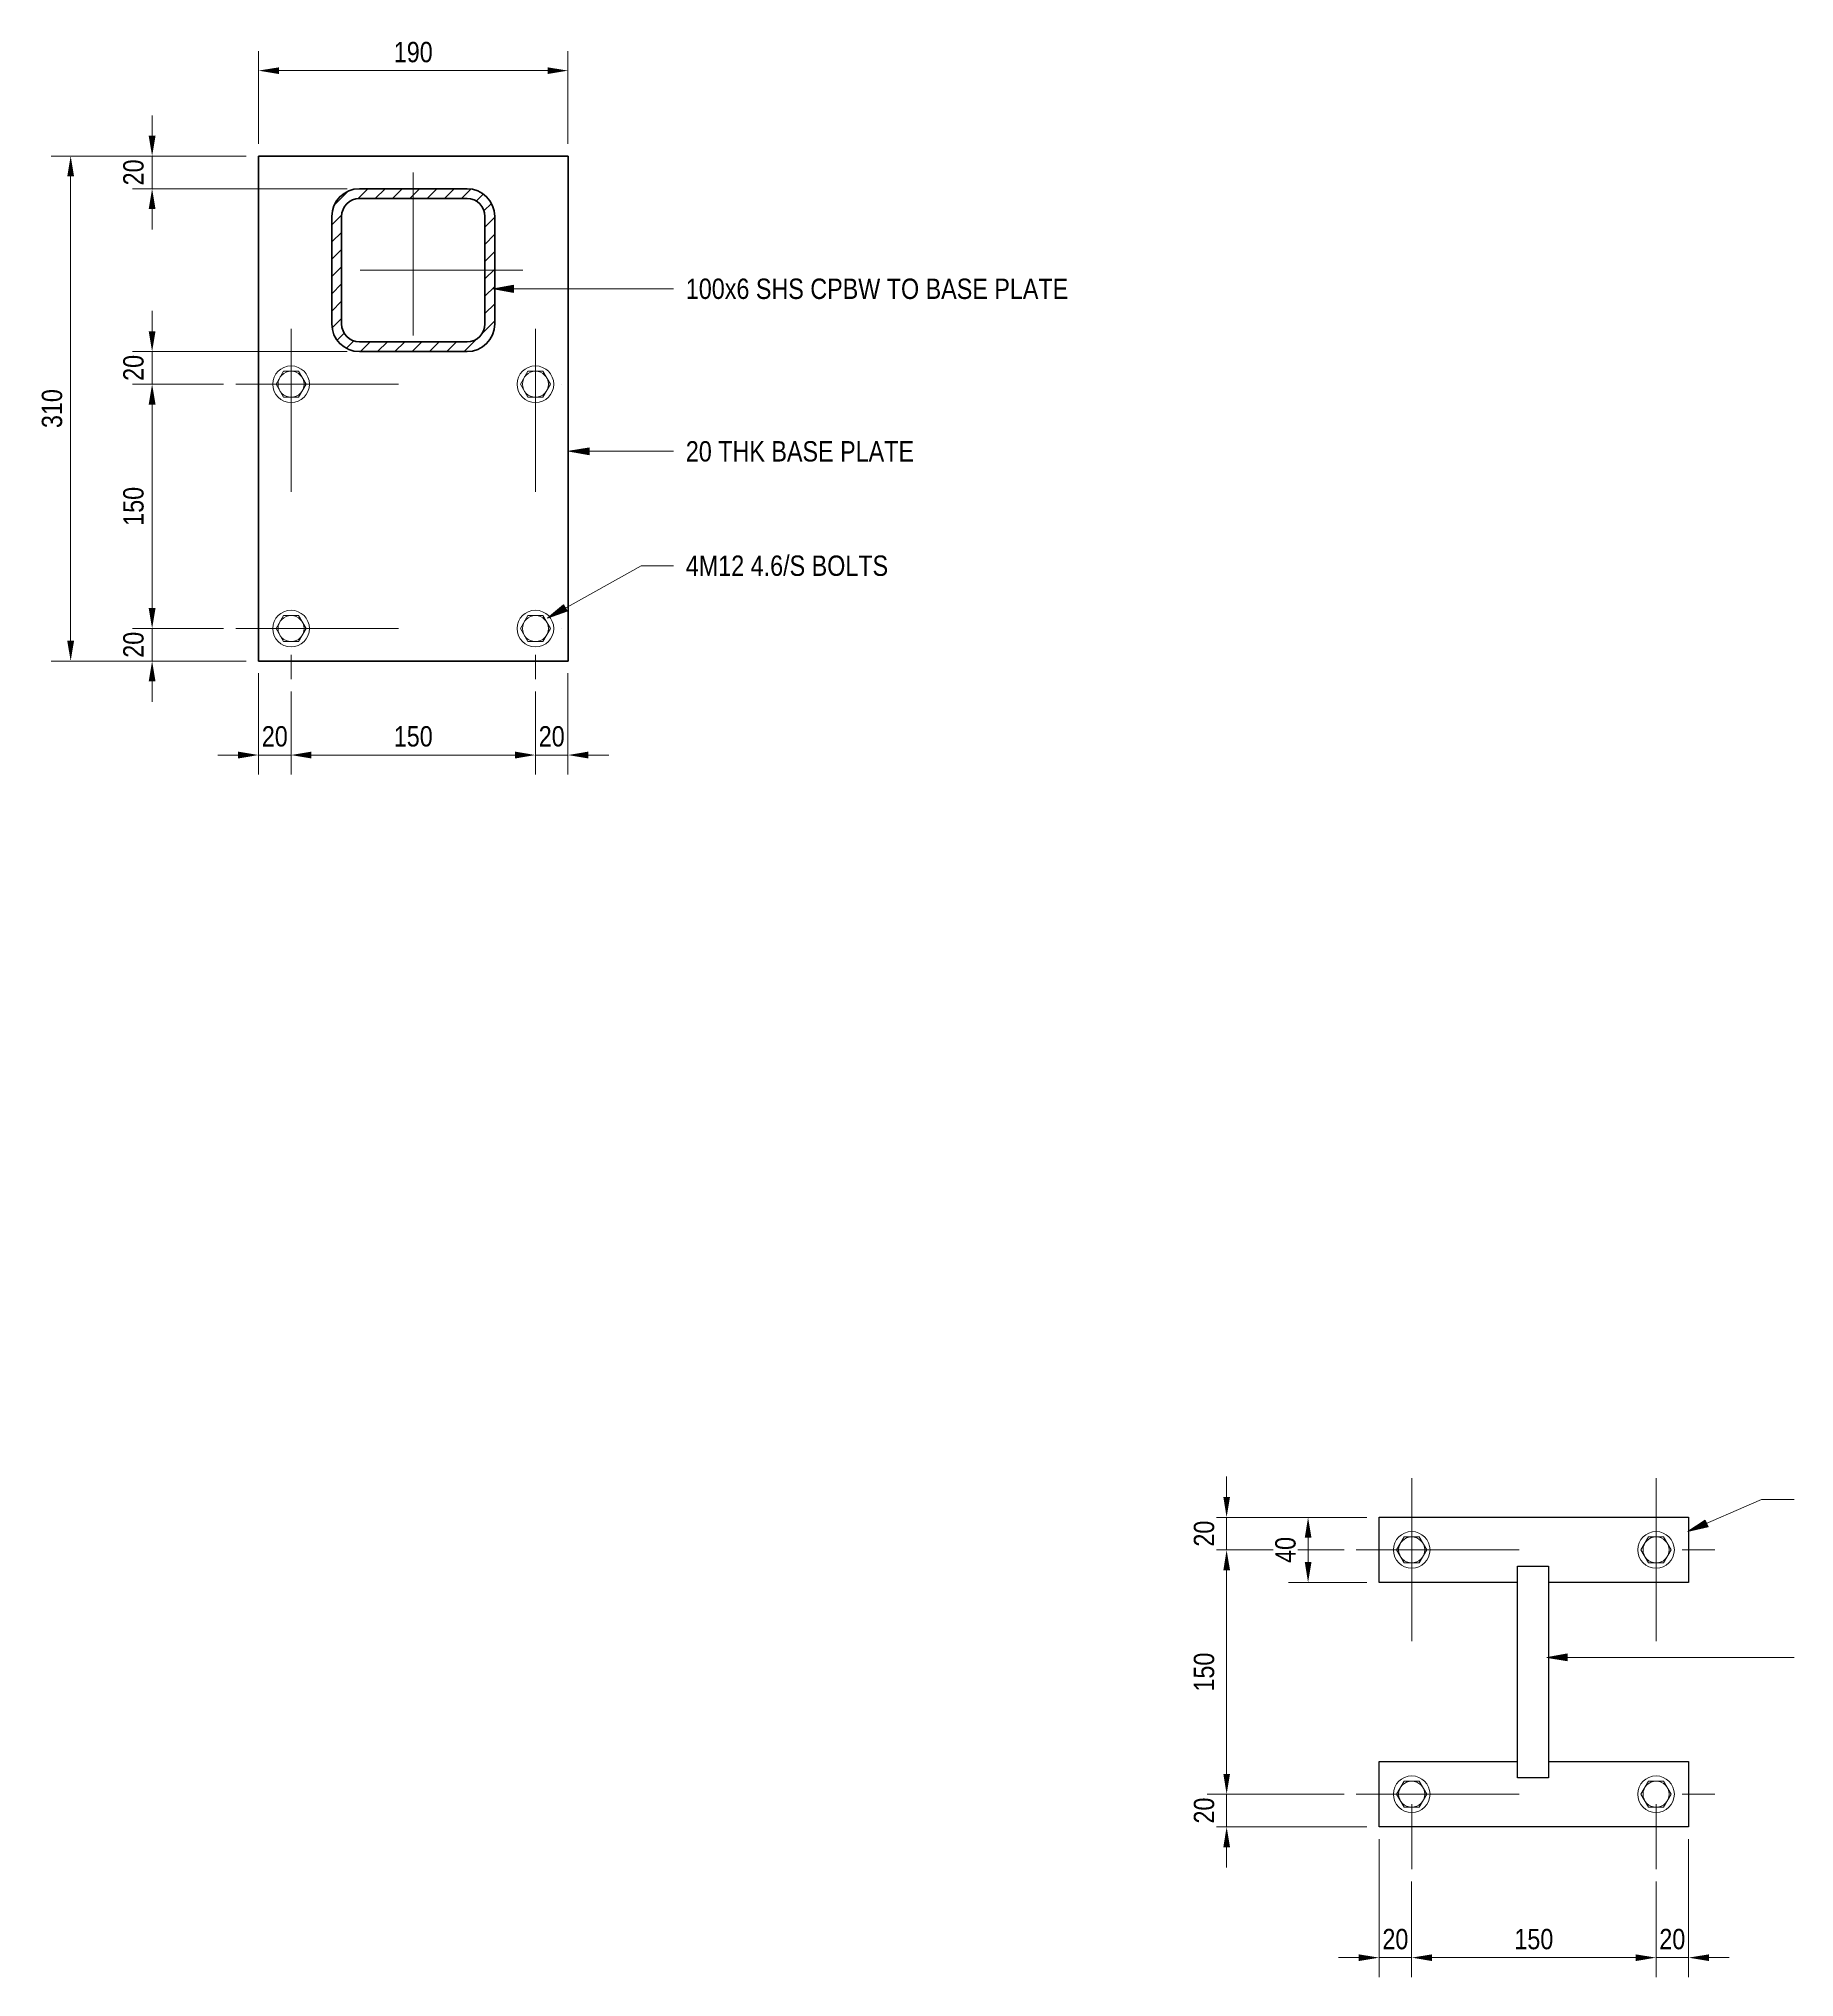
# Model space of a CAD drawing. Header units: metres. Extents: x 0.2 to 10.4, y 1.8 to 23.8.
# Drawn here: x 5.613 to 6.69, y 1.847 to 3.037 of the extents above; entities that cross this region are included whole.
import ezdxf

# ---------------------------------------------------------------- set-up
doc = ezdxf.new("R2010")
doc.units = ezdxf.units.M
doc.linetypes.add('JacobsCenter', pattern=[0.015, 0.009, -0.0015, 0.003, -0.0015])
doc.layers.get('Defpoints').update_dxf_attribs({"color": 41})
for name, color, linetype, lineweight in [('A-ANNO-DIMS', 7, 'Continuous', 9), ('A-DETL', 7, 'Continuous', 13), ('A-DETL-GENF', 7, 'Continuous', 9), ('A-DETL-THIN', 7, 'Continuous', 9), ('G-ANNO-TEXT', 7, 'Continuous', 9)]:
    doc.layers.add(name, color=color, linetype=linetype, lineweight=lineweight)
doc.styles.add('Arial Narrow_4', font='ARIALN.TTF', dxfattribs={"height": 0.0125})
doc.dimstyles.new('Dimension_Standard_O__mm__3', dxfattribs={"dimscale": 0.3048, "dimtxt": 0.012793, "dimasz": 0.04101, "dimexe": 0.03937, "dimexo": 0.024606, "dimgap": 0.024606, "dimtad": 1, "dimdec": 0, "dimlfac": 1000, "dimzin": 0, "dimdsep": 46, "dimtxsty": 'Arial Narrow_4', "dimsah": 1, "dimcen": 0.09, "dimaunit": 1, "dimadec": 4, "dimazin": 0, "dimtfac": 1, "dimtdec": 4, "dimtix": 1, "dimtmove": 0, "dimatfit": 3, "dimfxl": 1, "dimtvp": 1, "dimtfill": 1, "dimtolj": 1, "dimtzin": 0, "dimlwd": 18, "dimlwe": 18, "dimarcsym": 2})
doc.dimstyles.new('Dimension_Standard_T__mm__2', dxfattribs={"dimscale": 0.3048, "dimtxt": 0.012793, "dimasz": 0.04101, "dimexe": 0.03937, "dimexo": 0.024606, "dimgap": 0.016404, "dimtad": 1, "dimdec": 0, "dimlfac": 1000, "dimzin": 0, "dimdsep": 46, "dimtxsty": 'Arial Narrow_4', "dimsah": 1, "dimcen": 0.09, "dimaunit": 1, "dimadec": 4, "dimazin": 0, "dimtfac": 1, "dimtdec": 4, "dimtix": 1, "dimtmove": 0, "dimatfit": 3, "dimfxl": 1, "dimtvp": 1, "dimtolj": 1, "dimtzin": 0, "dimlwd": 18, "dimlwe": 18, "dimarcsym": 2})

# ---------------------------------------------------------------- blocks, each defined once
blk = doc.blocks.new('DIMBLOCK10-DRG-2873242 - BASE PLATE DETAILS')
at = {"layer": 'A-ANNO-DIMS', "color": 0, "lineweight": 18, "transparency": 16777216}
for p, q in [((5.7474, 2.6471), (5.7474, 2.5849)), ((5.7674, 2.636), (5.7674, 2.5849)), ((5.7349, 2.5969), (5.7224, 2.5969)), ((5.7474, 2.5969), (5.7674, 2.5969)), ((5.7799, 2.5969), (5.7924, 2.5969))]:
    blk.add_line(p, q, dxfattribs=at)
at = {"layer": 'A-ANNO-DIMS', "color": 0, "transparency": 16777216}
for points in [[(5.7349, 2.599), (5.7349, 2.5948), (5.7474, 2.5969)], [(5.7799, 2.599), (5.7799, 2.5948), (5.7674, 2.5969)]]:
    blk.add_solid(points, dxfattribs=at)
at = {"layer": 'Defpoints', "color": 0, "transparency": 16777216}
for p in [(5.7474, 2.6546), (5.7674, 2.6435), (5.7674, 2.5969)]:
    blk.add_point(p, dxfattribs=at)
at = {"layer": 'A-ANNO-DIMS', "color": 0, "lineweight": 18, "transparency": 16777216, "insert": (5.7574, 2.6083), "char_height": 0.0125, "width": 0.019007, "attachment_point": 5, "style": 'Arial Narrow_4'}
blk.add_mtext('\\A1;20', dxfattribs=at)
blk = doc.blocks.new('DIMBLOCK11-DRG-2873242 - BASE PLATE DETAILS')
at = {"layer": 'A-ANNO-DIMS', "color": 0, "lineweight": 18, "transparency": 16777216}
for p, q in [((5.7674, 2.636), (5.7674, 2.5849)), ((5.9174, 2.636), (5.9174, 2.5849)), ((5.7799, 2.5969), (5.9049, 2.5969))]:
    blk.add_line(p, q, dxfattribs=at)
at = {"layer": 'A-ANNO-DIMS', "color": 0, "transparency": 16777216}
for points in [[(5.7799, 2.599), (5.7799, 2.5948), (5.7674, 2.5969)], [(5.9049, 2.599), (5.9049, 2.5948), (5.9174, 2.5969)]]:
    blk.add_solid(points, dxfattribs=at)
at = {"layer": 'Defpoints', "color": 0, "transparency": 16777216}
for p in [(5.7674, 2.6435), (5.9174, 2.6435), (5.9174, 2.5969)]:
    blk.add_point(p, dxfattribs=at)
at = {"layer": 'A-ANNO-DIMS', "color": 0, "lineweight": 18, "transparency": 16777216, "insert": (5.8424, 2.6083), "char_height": 0.0125, "width": 0.02851, "attachment_point": 5, "style": 'Arial Narrow_4'}
blk.add_mtext('\\A1;150', dxfattribs=at)
blk = doc.blocks.new('DIMBLOCK12-DRG-2873242 - BASE PLATE DETAILS')
at = {"layer": 'A-ANNO-DIMS', "color": 0, "lineweight": 18, "transparency": 16777216}
for p, q in [((5.9374, 2.6471), (5.9374, 2.5849)), ((5.9174, 2.636), (5.9174, 2.5849)), ((5.9049, 2.5969), (5.8924, 2.5969)), ((5.9174, 2.5969), (5.9374, 2.5969)), ((5.9499, 2.5969), (5.9624, 2.5969))]:
    blk.add_line(p, q, dxfattribs=at)
at = {"layer": 'A-ANNO-DIMS', "color": 0, "transparency": 16777216}
for points in [[(5.9049, 2.599), (5.9049, 2.5948), (5.9174, 2.5969)], [(5.9499, 2.599), (5.9499, 2.5948), (5.9374, 2.5969)]]:
    blk.add_solid(points, dxfattribs=at)
at = {"layer": 'Defpoints', "color": 0, "transparency": 16777216}
for p in [(5.9374, 2.6546), (5.9174, 2.6435), (5.9374, 2.5969)]:
    blk.add_point(p, dxfattribs=at)
at = {"layer": 'A-ANNO-DIMS', "color": 0, "lineweight": 18, "transparency": 16777216, "insert": (5.9274, 2.6083), "char_height": 0.0125, "width": 0.019007, "attachment_point": 5, "style": 'Arial Narrow_4'}
blk.add_mtext('\\A1;20', dxfattribs=at)
blk = doc.blocks.new('DIMBLOCK13-DRG-2873242 - BASE PLATE DETAILS')
at = {"layer": 'A-ANNO-DIMS', "color": 0, "lineweight": 18, "transparency": 16777216}
for p, q in [((5.7259, 2.8246), (5.6701, 2.8246)), ((5.6821, 2.8121), (5.6821, 2.6871)), ((5.7259, 2.6746), (5.6701, 2.6746))]:
    blk.add_line(p, q, dxfattribs=at)
at = {"layer": 'A-ANNO-DIMS', "color": 0, "transparency": 16777216}
for points in [[(5.68, 2.8121), (5.6842, 2.8121), (5.6821, 2.8246)], [(5.68, 2.6871), (5.6842, 2.6871), (5.6821, 2.6746)]]:
    blk.add_solid(points, dxfattribs=at)
at = {"layer": 'Defpoints', "color": 0, "transparency": 16777216}
for p in [(5.7334, 2.8246), (5.6821, 2.6746), (5.7334, 2.6746)]:
    blk.add_point(p, dxfattribs=at)
at = {"layer": 'A-ANNO-DIMS', "color": 0, "lineweight": 18, "transparency": 16777216, "insert": (5.6707, 2.7496), "char_height": 0.0125, "width": 0.02851, "attachment_point": 5, "rotation": 90, "style": 'Arial Narrow_4'}
blk.add_mtext('\\A1;150', dxfattribs=at)
blk = doc.blocks.new('DIMBLOCK14-DRG-2873242 - BASE PLATE DETAILS')
at = {"layer": 'A-ANNO-DIMS', "color": 0, "lineweight": 18, "transparency": 16777216}
for p, q in [((5.6821, 2.6871), (5.6821, 2.6996)), ((5.7259, 2.6746), (5.6701, 2.6746)), ((5.6821, 2.6746), (5.6821, 2.6546)), ((5.7399, 2.6546), (5.6701, 2.6546)), ((5.6821, 2.6421), (5.6821, 2.6296))]:
    blk.add_line(p, q, dxfattribs=at)
at = {"layer": 'A-ANNO-DIMS', "color": 0, "transparency": 16777216}
for points in [[(5.68, 2.6871), (5.6842, 2.6871), (5.6821, 2.6746)], [(5.68, 2.6421), (5.6842, 2.6421), (5.6821, 2.6546)]]:
    blk.add_solid(points, dxfattribs=at)
at = {"layer": 'Defpoints', "color": 0, "transparency": 16777216}
for p in [(5.7334, 2.6746), (5.6821, 2.6546), (5.7474, 2.6546)]:
    blk.add_point(p, dxfattribs=at)
at = {"layer": 'A-ANNO-DIMS', "color": 0, "lineweight": 18, "transparency": 16777216, "insert": (5.6707, 2.6646), "char_height": 0.0125, "width": 0.019007, "attachment_point": 5, "rotation": 90, "style": 'Arial Narrow_4'}
blk.add_mtext('\\A1;20', dxfattribs=at)
blk = doc.blocks.new('DIMBLOCK15-DRG-2873242 - BASE PLATE DETAILS')
at = {"layer": 'A-ANNO-DIMS', "color": 0, "lineweight": 18, "transparency": 16777216}
for p, q in [((5.7474, 2.9721), (5.7474, 3.0291)), ((5.9374, 2.9721), (5.9374, 3.0291)), ((5.7599, 3.0171), (5.9249, 3.0171))]:
    blk.add_line(p, q, dxfattribs=at)
at = {"layer": 'A-ANNO-DIMS', "color": 0, "transparency": 16777216}
for points in [[(5.7599, 3.0191), (5.7599, 3.015), (5.7474, 3.0171)], [(5.9249, 3.0191), (5.9249, 3.015), (5.9374, 3.0171)]]:
    blk.add_solid(points, dxfattribs=at)
at = {"layer": 'Defpoints', "color": 0, "transparency": 16777216}
for p in [(5.9374, 3.0171), (5.7474, 2.9646), (5.9374, 2.9646)]:
    blk.add_point(p, dxfattribs=at)
at = {"layer": 'A-ANNO-DIMS', "color": 0, "lineweight": 18, "transparency": 16777216, "insert": (5.8424, 3.0284), "char_height": 0.0125, "width": 0.02851, "attachment_point": 5, "style": 'Arial Narrow_4'}
blk.add_mtext('\\A1;190', dxfattribs=at)
blk = doc.blocks.new('DIMBLOCK16-DRG-2873242 - BASE PLATE DETAILS')
at = {"layer": 'A-ANNO-DIMS', "color": 0, "lineweight": 18, "transparency": 16777216}
for p, q in [((5.7399, 2.9646), (5.6201, 2.9646)), ((5.6321, 2.6671), (5.6321, 2.9521)), ((5.7399, 2.6546), (5.6201, 2.6546))]:
    blk.add_line(p, q, dxfattribs=at)
at = {"layer": 'A-ANNO-DIMS', "color": 0, "transparency": 16777216}
for points in [[(5.63, 2.9521), (5.6342, 2.9521), (5.6321, 2.9646)], [(5.63, 2.6671), (5.6342, 2.6671), (5.6321, 2.6546)]]:
    blk.add_solid(points, dxfattribs=at)
at = {"layer": 'Defpoints', "color": 0, "transparency": 16777216}
for p in [(5.6321, 2.9646), (5.7474, 2.9646), (5.7474, 2.6546)]:
    blk.add_point(p, dxfattribs=at)
at = {"layer": 'A-ANNO-DIMS', "color": 0, "lineweight": 18, "transparency": 16777216, "insert": (5.6207, 2.8096), "char_height": 0.0125, "width": 0.02851, "attachment_point": 5, "rotation": 90, "style": 'Arial Narrow_4'}
blk.add_mtext('\\A1;310', dxfattribs=at)
blk = doc.blocks.new('DIMBLOCK17-DRG-2873242 - BASE PLATE DETAILS')
at = {"layer": 'A-ANNO-DIMS', "color": 0, "lineweight": 18, "transparency": 16777216}
for p, q in [((5.6821, 2.8571), (5.6821, 2.8696)), ((5.8019, 2.8446), (5.6701, 2.8446)), ((5.6821, 2.8446), (5.6821, 2.8246)), ((5.7259, 2.8246), (5.6701, 2.8246)), ((5.6821, 2.8121), (5.6821, 2.7996))]:
    blk.add_line(p, q, dxfattribs=at)
at = {"layer": 'A-ANNO-DIMS', "color": 0, "transparency": 16777216}
for points in [[(5.68, 2.8571), (5.6842, 2.8571), (5.6821, 2.8446)], [(5.68, 2.8121), (5.6842, 2.8121), (5.6821, 2.8246)]]:
    blk.add_solid(points, dxfattribs=at)
at = {"layer": 'Defpoints', "color": 0, "transparency": 16777216}
for p in [(5.8094, 2.8446), (5.6821, 2.8246), (5.7334, 2.8246)]:
    blk.add_point(p, dxfattribs=at)
at = {"layer": 'A-ANNO-DIMS', "color": 0, "lineweight": 18, "transparency": 16777216, "insert": (5.6707, 2.8346), "char_height": 0.0125, "width": 0.019007, "attachment_point": 5, "rotation": 90, "style": 'Arial Narrow_4'}
blk.add_mtext('\\A1;20', dxfattribs=at)
blk = doc.blocks.new('DIMBLOCK18-DRG-2873242 - BASE PLATE DETAILS')
at = {"layer": 'A-ANNO-DIMS', "color": 0, "lineweight": 18, "transparency": 16777216}
for p, q in [((5.6821, 2.9771), (5.6821, 2.9896)), ((5.7399, 2.9646), (5.6701, 2.9646)), ((5.6821, 2.9446), (5.6821, 2.9646)), ((5.8019, 2.9446), (5.6701, 2.9446)), ((5.6821, 2.9321), (5.6821, 2.9196))]:
    blk.add_line(p, q, dxfattribs=at)
at = {"layer": 'A-ANNO-DIMS', "color": 0, "transparency": 16777216}
for points in [[(5.68, 2.9771), (5.6842, 2.9771), (5.6821, 2.9646)], [(5.68, 2.9321), (5.6842, 2.9321), (5.6821, 2.9446)]]:
    blk.add_solid(points, dxfattribs=at)
at = {"layer": 'Defpoints', "color": 0, "transparency": 16777216}
for p in [(5.6821, 2.9646), (5.7474, 2.9646), (5.8094, 2.9446)]:
    blk.add_point(p, dxfattribs=at)
at = {"layer": 'A-ANNO-DIMS', "color": 0, "lineweight": 18, "transparency": 16777216, "insert": (5.6707, 2.9546), "char_height": 0.0125, "width": 0.019007, "attachment_point": 5, "rotation": 90, "style": 'Arial Narrow_4'}
blk.add_mtext('\\A1;20', dxfattribs=at)
blk = doc.blocks.new('DIMBLOCK19-DRG-2873242 - ANCHOR PLATE DETAILS')
at = {"layer": 'A-ANNO-DIMS', "color": 0, "lineweight": 18, "transparency": 16777216}
for p, q in [((6.4353, 1.9314), (6.4353, 1.8466)), ((6.4553, 1.9054), (6.4553, 1.8466)), ((6.4228, 1.8586), (6.4103, 1.8586)), ((6.4353, 1.8586), (6.4553, 1.8586)), ((6.4678, 1.8586), (6.4803, 1.8586))]:
    blk.add_line(p, q, dxfattribs=at)
at = {"layer": 'A-ANNO-DIMS', "color": 0, "transparency": 16777216}
for points in [[(6.4228, 1.8606), (6.4228, 1.8565), (6.4353, 1.8586)], [(6.4678, 1.8606), (6.4678, 1.8565), (6.4553, 1.8586)]]:
    blk.add_solid(points, dxfattribs=at)
at = {"layer": 'Defpoints', "color": 0, "transparency": 16777216}
for p in [(6.4353, 1.9389), (6.4553, 1.9129), (6.4553, 1.8586)]:
    blk.add_point(p, dxfattribs=at)
at = {"layer": 'A-ANNO-DIMS', "color": 0, "lineweight": 18, "transparency": 16777216, "insert": (6.4453, 1.8699), "char_height": 0.0125, "width": 0.019007, "attachment_point": 5, "style": 'Arial Narrow_4'}
blk.add_mtext('\\A1;20', dxfattribs=at)
blk = doc.blocks.new('DIMBLOCK20-DRG-2873242 - ANCHOR PLATE DETAILS')
at = {"layer": 'A-ANNO-DIMS', "color": 0, "lineweight": 18, "transparency": 16777216}
for p, q in [((6.4553, 1.9054), (6.4553, 1.8466)), ((6.6053, 1.9054), (6.6053, 1.8466)), ((6.4678, 1.8586), (6.5928, 1.8586))]:
    blk.add_line(p, q, dxfattribs=at)
at = {"layer": 'A-ANNO-DIMS', "color": 0, "transparency": 16777216}
for points in [[(6.4678, 1.8606), (6.4678, 1.8565), (6.4553, 1.8586)], [(6.5928, 1.8606), (6.5928, 1.8565), (6.6053, 1.8586)]]:
    blk.add_solid(points, dxfattribs=at)
at = {"layer": 'Defpoints', "color": 0, "transparency": 16777216}
for p in [(6.4553, 1.9129), (6.6053, 1.9129), (6.6053, 1.8586)]:
    blk.add_point(p, dxfattribs=at)
at = {"layer": 'A-ANNO-DIMS', "color": 0, "lineweight": 18, "transparency": 16777216, "insert": (6.5303, 1.8699), "char_height": 0.0125, "width": 0.02851, "attachment_point": 5, "style": 'Arial Narrow_4'}
blk.add_mtext('\\A1;150', dxfattribs=at)
blk = doc.blocks.new('DIMBLOCK21-DRG-2873242 - ANCHOR PLATE DETAILS')
at = {"layer": 'A-ANNO-DIMS', "color": 0, "lineweight": 18, "transparency": 16777216}
for p, q in [((6.6253, 1.9314), (6.6253, 1.8466)), ((6.6053, 1.9054), (6.6053, 1.8466)), ((6.5928, 1.8586), (6.5803, 1.8586)), ((6.6053, 1.8586), (6.6253, 1.8586)), ((6.6378, 1.8586), (6.6503, 1.8586))]:
    blk.add_line(p, q, dxfattribs=at)
at = {"layer": 'A-ANNO-DIMS', "color": 0, "transparency": 16777216}
for points in [[(6.5928, 1.8606), (6.5928, 1.8565), (6.6053, 1.8586)], [(6.6378, 1.8606), (6.6378, 1.8565), (6.6253, 1.8586)]]:
    blk.add_solid(points, dxfattribs=at)
at = {"layer": 'Defpoints', "color": 0, "transparency": 16777216}
for p in [(6.6253, 1.9389), (6.6053, 1.9129), (6.6253, 1.8586)]:
    blk.add_point(p, dxfattribs=at)
at = {"layer": 'A-ANNO-DIMS', "color": 0, "lineweight": 18, "transparency": 16777216, "insert": (6.6153, 1.8699), "char_height": 0.0125, "width": 0.019007, "attachment_point": 5, "style": 'Arial Narrow_4'}
blk.add_mtext('\\A1;20', dxfattribs=at)
blk = doc.blocks.new('DIMBLOCK22-DRG-2873242 - ANCHOR PLATE DETAILS')
at = {"layer": 'A-ANNO-DIMS', "color": 0, "lineweight": 18, "transparency": 16777216}
for p, q in [((6.3417, 1.9714), (6.3417, 1.9839)), ((6.4138, 1.9589), (6.3297, 1.9589)), ((6.3417, 1.9389), (6.3417, 1.9589)), ((6.4278, 1.9389), (6.3297, 1.9389)), ((6.3417, 1.9264), (6.3417, 1.9139))]:
    blk.add_line(p, q, dxfattribs=at)
at = {"layer": 'A-ANNO-DIMS', "color": 0, "transparency": 16777216}
for points in [[(6.3397, 1.9714), (6.3438, 1.9714), (6.3417, 1.9589)], [(6.3397, 1.9264), (6.3438, 1.9264), (6.3417, 1.9389)]]:
    blk.add_solid(points, dxfattribs=at)
at = {"layer": 'Defpoints', "color": 0, "transparency": 16777216}
for p in [(6.3417, 1.9589), (6.4213, 1.9589), (6.4353, 1.9389)]:
    blk.add_point(p, dxfattribs=at)
at = {"layer": 'A-ANNO-DIMS', "color": 0, "lineweight": 18, "transparency": 16777216, "insert": (6.3279, 1.9489), "char_height": 0.0125, "width": 0.019007, "attachment_point": 5, "rotation": 90, "style": 'Arial Narrow_4', "bg_fill": 3, "box_fill_scale": 1.1, "bg_fill_color": 256, "bg_fill_true_color": 13158600, "bg_fill_transparency": 0}
blk.add_mtext('\\A1;20', dxfattribs=at)
blk = doc.blocks.new('DIMBLOCK23-DRG-2873242 - ANCHOR PLATE DETAILS')
at = {"layer": 'A-ANNO-DIMS', "color": 0, "lineweight": 18, "transparency": 16777216}
for p, q in [((6.4138, 2.1089), (6.3297, 2.1089)), ((6.3417, 1.9714), (6.3417, 2.0964)), ((6.4138, 1.9589), (6.3297, 1.9589))]:
    blk.add_line(p, q, dxfattribs=at)
at = {"layer": 'A-ANNO-DIMS', "color": 0, "transparency": 16777216}
for points in [[(6.3397, 2.0964), (6.3438, 2.0964), (6.3417, 2.1089)], [(6.3397, 1.9714), (6.3438, 1.9714), (6.3417, 1.9589)]]:
    blk.add_solid(points, dxfattribs=at)
at = {"layer": 'Defpoints', "color": 0, "transparency": 16777216}
for p in [(6.3417, 2.1089), (6.4213, 2.1089), (6.4213, 1.9589)]:
    blk.add_point(p, dxfattribs=at)
at = {"layer": 'A-ANNO-DIMS', "color": 0, "lineweight": 18, "transparency": 16777216, "insert": (6.3279, 2.0339), "char_height": 0.0125, "width": 0.02851, "attachment_point": 5, "rotation": 90, "style": 'Arial Narrow_4', "bg_fill": 3, "box_fill_scale": 1.1, "bg_fill_color": 256, "bg_fill_true_color": 13158600, "bg_fill_transparency": 0}
blk.add_mtext('\\A1;150', dxfattribs=at)
blk = doc.blocks.new('DIMBLOCK24-DRG-2873242 - ANCHOR PLATE DETAILS')
at = {"layer": 'A-ANNO-DIMS', "color": 0, "lineweight": 18, "transparency": 16777216}
for p, q in [((6.3417, 2.1414), (6.3417, 2.1539)), ((6.4278, 2.1289), (6.3297, 2.1289)), ((6.3417, 2.1089), (6.3417, 2.1289)), ((6.4138, 2.1089), (6.3297, 2.1089)), ((6.3417, 2.0964), (6.3417, 2.0839))]:
    blk.add_line(p, q, dxfattribs=at)
at = {"layer": 'A-ANNO-DIMS', "color": 0, "transparency": 16777216}
for points in [[(6.3397, 2.1414), (6.3438, 2.1414), (6.3417, 2.1289)], [(6.3397, 2.0964), (6.3438, 2.0964), (6.3417, 2.1089)]]:
    blk.add_solid(points, dxfattribs=at)
at = {"layer": 'Defpoints', "color": 0, "transparency": 16777216}
for p in [(6.3417, 2.1289), (6.4353, 2.1289), (6.4213, 2.1089)]:
    blk.add_point(p, dxfattribs=at)
at = {"layer": 'A-ANNO-DIMS', "color": 0, "lineweight": 18, "transparency": 16777216, "insert": (6.3279, 2.1189), "char_height": 0.0125, "width": 0.019007, "attachment_point": 5, "rotation": 90, "style": 'Arial Narrow_4', "bg_fill": 3, "box_fill_scale": 1.1, "bg_fill_color": 256, "bg_fill_true_color": 13158600, "bg_fill_transparency": 0}
blk.add_mtext('\\A1;20', dxfattribs=at)
blk = doc.blocks.new('DIMBLOCK25-DRG-2873242 - ANCHOR PLATE DETAILS')
at = {"layer": 'A-ANNO-DIMS', "color": 0, "lineweight": 18, "transparency": 16777216}
for p, q in [((6.4278, 2.1289), (6.3797, 2.1289)), ((6.3917, 2.1014), (6.3917, 2.1164)), ((6.4278, 2.0889), (6.3797, 2.0889))]:
    blk.add_line(p, q, dxfattribs=at)
at = {"layer": 'A-ANNO-DIMS', "color": 0, "transparency": 16777216}
for points in [[(6.3897, 2.1164), (6.3938, 2.1164), (6.3917, 2.1289)], [(6.3897, 2.1014), (6.3938, 2.1014), (6.3917, 2.0889)]]:
    blk.add_solid(points, dxfattribs=at)
at = {"layer": 'Defpoints', "color": 0, "transparency": 16777216}
for p in [(6.3917, 2.1289), (6.4353, 2.1289), (6.4353, 2.0889)]:
    blk.add_point(p, dxfattribs=at)
at = {"layer": 'A-ANNO-DIMS', "color": 0, "lineweight": 18, "transparency": 16777216, "insert": (6.3779, 2.1089), "char_height": 0.0125, "width": 0.019007, "attachment_point": 5, "rotation": 90, "style": 'Arial Narrow_4', "bg_fill": 3, "box_fill_scale": 1.1, "bg_fill_color": 256, "bg_fill_true_color": 13158600, "bg_fill_transparency": 0}
blk.add_mtext('\\A1;40', dxfattribs=at)

msp = doc.modelspace()

# ---------------------------------------------------------------- hatches: boundary and pattern name
at = {"layer": 'A-DETL-GENF'}
h = msp.add_hatch(dxfattribs=at)
h.set_pattern_fill('FP_7', color=256, style=0, pattern_type=2)
h.set_pattern_definition([(45, (4.153314, 0), (-0.005303301, 0.005303301), [])])
h.paths.add_polyline_path([(5.8094173, 2.8445596), (5.8754173, 2.8445596), (5.8798172, 2.8451389), (5.8839173, 2.8468372), (5.8874381, 2.8495388), (5.8901397, 2.8530596), (5.891838, 2.8571597), (5.8924173, 2.8615596), (5.8923596, 2.9279981), (5.891838, 2.9319596), (5.8901397, 2.9360596), (5.8874381, 2.9395805), (5.8839173, 2.9422821), (5.8798172, 2.9439804), (5.8754173, 2.9445596), (5.8094173, 2.9445596), (5.8050174, 2.9439804), (5.8009173, 2.9422821), (5.7973965, 2.9395805), (5.7946949, 2.9360596), (5.7929965, 2.9319596), (5.7924173, 2.9275596), (5.7924173, 2.8615596), (5.7929965, 2.8571597), (5.7946949, 2.8530596), (5.7973965, 2.8495388), (5.8009173, 2.8468372), (5.8050174, 2.8451389)])
h.paths.add_polyline_path([(5.8094173, 2.8505596), (5.8065703, 2.8509345), (5.8039173, 2.8520334), (5.8016391, 2.8537815), (5.799891, 2.8560596), (5.7987921, 2.8587126), (5.7984173, 2.8615596), (5.798475, 2.9279981), (5.7987921, 2.9304066), (5.799891, 2.9330596), (5.8016391, 2.9353378), (5.8039173, 2.9370859), (5.8065703, 2.9381848), (5.8094173, 2.9385596), (5.8754173, 2.9385596), (5.8782643, 2.9381848), (5.8809173, 2.9370859), (5.8831955, 2.9353378), (5.8849436, 2.9330596), (5.8860425, 2.9304066), (5.8864173, 2.9275596), (5.8864173, 2.8615596), (5.8860425, 2.8587126), (5.8849436, 2.8560596), (5.8831955, 2.8537815), (5.8809173, 2.8520334), (5.8782643, 2.8509345), (5.8754173, 2.8505596)])
at = {"layer": 'G-ANNO-TEXT'}
for points in [[(5.8914117, 2.8831548), (5.9039117, 2.8809508), (5.9039117, 2.8853589)], [(5.9377946, 2.783367), (5.9502946, 2.7811629), (5.9502946, 2.7855711)], [(5.9249105, 2.6810379), (5.9368933, 2.6852236), (5.934739, 2.6890695)], [(6.6248704, 2.1202501), (6.6372222, 2.1231727), (6.6354777, 2.127221)], [(6.538342, 2.0429555), (6.550842, 2.0407514), (6.550842, 2.0451596)]]:
    msp.add_hatch(color=256, dxfattribs=at).paths.add_polyline_path(points)

# ---------------------------------------------------------------- linework, layer by layer
at = {"layer": 'A-DETL', "lineweight": 50}
for p, q in [((5.7474173, 2.9645596), (5.9374173, 2.9645596)), ((5.7474173, 2.6545596), (5.7474173, 2.9645596)), ((5.9374173, 2.9645596), (5.9374173, 2.6545596)), ((5.9374173, 2.6545596), (5.7474173, 2.6545596))]:
    msp.add_line(p, q, dxfattribs=at)
at = {"layer": 'A-DETL', "linetype": 'JacobsCenter'}
for p, q in [((5.8424173, 2.9545596), (5.8424173, 2.8325596)), ((5.9097749, 2.8945596), (5.7747749, 2.8945596)), ((5.7674173, 2.8585156), (5.7674173, 2.6435156)), ((5.9174173, 2.8585156), (5.9174173, 2.6435156)), ((5.7334242, 2.8245596), (5.9334242, 2.8245596)), ((5.7334242, 2.6745596), (5.9334242, 2.6745596)), ((6.4553207, 2.1528799), (6.4553207, 1.9128799)), ((6.6053207, 2.1528799), (6.6053207, 1.9128799)), ((6.4213276, 2.108924), (6.6413276, 2.108924)), ((6.4213276, 1.958924), (6.6413276, 1.958924))]:
    msp.add_line(p, q, dxfattribs=at)
at = {"layer": 'A-DETL', "color": 7, "lineweight": 9, "true_color": 0xffffff}
for p, q in [((5.8754173, 2.9445596), (5.8094173, 2.9445596)), ((5.8094173, 2.9385596), (5.8754173, 2.9385596)), ((5.7924173, 2.9275596), (5.7924173, 2.8615596)), ((5.7984173, 2.8615596), (5.7984173, 2.9275596)), ((5.8864173, 2.9275596), (5.8864173, 2.8615596)), ((5.8924173, 2.8615596), (5.8924173, 2.9275596)), ((5.8754173, 2.8505596), (5.8094173, 2.8505596)), ((5.8094173, 2.8445596), (5.8754173, 2.8445596))]:
    msp.add_line(p, q, dxfattribs=at)
at = {"layer": 'A-DETL', "lineweight": 35}
for p, q in [((5.8094173, 2.9445596), (5.8754173, 2.9445596)), ((5.8094173, 2.9385596), (5.8754173, 2.9385596)), ((5.7924173, 2.8615596), (5.7924173, 2.9275596)), ((5.7984173, 2.8615596), (5.7984173, 2.9275596)), ((5.8864173, 2.9275596), (5.8864173, 2.8615596)), ((5.8924173, 2.9275596), (5.8924173, 2.8615596)), ((5.8754173, 2.8505596), (5.8094173, 2.8505596)), ((5.8754173, 2.8445596), (5.8094173, 2.8445596))]:
    msp.add_line(p, q, dxfattribs=at)
at = {"layer": 'A-DETL', "lineweight": 25}
for p, q in [((6.4353207, 2.128924), (6.6253207, 2.128924)), ((6.4353207, 2.088924), (6.4353207, 2.128924)), ((6.6253207, 2.128924), (6.6253207, 2.088924)), ((6.5203207, 2.098924), (6.5393828, 2.098924)), ((6.5203207, 1.968924), (6.5203207, 2.098924)), ((6.5393828, 2.098924), (6.5393828, 1.968924)), ((6.5203207, 2.088924), (6.4353207, 2.088924)), ((6.6253207, 2.088924), (6.5393828, 2.088924)), ((6.4353207, 1.978924), (6.5203207, 1.978924)), ((6.4353207, 1.938924), (6.4353207, 1.978924)), ((6.5393828, 1.978924), (6.6253207, 1.978924)), ((6.6253207, 1.978924), (6.6253207, 1.938924)), ((6.5393828, 1.968924), (6.5203207, 1.968924)), ((6.6253207, 1.938924), (6.4353207, 1.938924))]:
    msp.add_line(p, q, dxfattribs=at)
at = {"layer": 'A-DETL', "color": 7, "lineweight": 9, "true_color": 0xffffff}
for centre, radius, start, end in [((5.8094173, 2.9275596), 0.017, 90, 180), ((5.8754173, 2.9275596), 0.017, 0, 90), ((5.8094173, 2.9275596), 0.011, 90, 180), ((5.8754173, 2.9275596), 0.011, 0, 90), ((5.8094173, 2.8615596), 0.017, 180, 270), ((5.8094173, 2.8615596), 0.011, 180, 270), ((5.8754173, 2.8615596), 0.017, 270, 0), ((5.8754173, 2.8615596), 0.011, 270, 0)]:
    msp.add_arc(centre, radius, start, end, dxfattribs=at)
at = {"layer": 'A-DETL', "lineweight": 35}
for centre, radius, start, end in [((5.8094173, 2.9275596), 0.017, 90, 180), ((5.8754173, 2.9275596), 0.017, 0, 90), ((5.8094173, 2.9275596), 0.011, 90, 180), ((5.8754173, 2.9275596), 0.011, 0, 90), ((5.8094173, 2.8615596), 0.017, 180, 270), ((5.8094173, 2.8615596), 0.011, 180, 270), ((5.8754173, 2.8615596), 0.011, 270, 0), ((5.8754173, 2.8615596), 0.017, 270, 0)]:
    msp.add_arc(centre, radius, start, end, dxfattribs=at)
at = {"layer": 'A-DETL-THIN'}
for p, q in [((5.7627985, 2.8325596), (5.7581797, 2.8245596)), ((5.7720361, 2.8325596), (5.7627985, 2.8325596)), ((5.7766549, 2.8245596), (5.7720361, 2.8325596)), ((5.9127985, 2.8325596), (5.9081797, 2.8245596)), ((5.9220361, 2.8325596), (5.9127985, 2.8325596)), ((5.9266549, 2.8245596), (5.9220361, 2.8325596)), ((5.7581797, 2.8245596), (5.7627985, 2.8165596)), ((5.7720361, 2.8165596), (5.7766549, 2.8245596)), ((5.9081797, 2.8245596), (5.9127985, 2.8165596)), ((5.9220361, 2.8165596), (5.9266549, 2.8245596)), ((5.7627985, 2.8165596), (5.7720361, 2.8165596)), ((5.9127985, 2.8165596), (5.9220361, 2.8165596)), ((5.7627985, 2.6825596), (5.7581797, 2.6745596)), ((5.7720361, 2.6825596), (5.7627985, 2.6825596)), ((5.7766549, 2.6745596), (5.7720361, 2.6825596)), ((5.9127985, 2.6825596), (5.9081797, 2.6745596)), ((5.9220361, 2.6825596), (5.9127985, 2.6825596)), ((5.9266549, 2.6745596), (5.9220361, 2.6825596)), ((5.7581797, 2.6745596), (5.7627985, 2.6665596)), ((5.7627985, 2.6665596), (5.7720361, 2.6665596)), ((5.7720361, 2.6665596), (5.7766549, 2.6745596)), ((5.9081797, 2.6745596), (5.9127985, 2.6665596)), ((5.9127985, 2.6665596), (5.9220361, 2.6665596)), ((5.9220361, 2.6665596), (5.9266549, 2.6745596)), ((6.4507019, 2.116924), (6.4460831, 2.108924)), ((6.4460831, 2.108924), (6.4507019, 2.100924)), ((6.4599395, 2.116924), (6.4507019, 2.116924)), ((6.4645583, 2.108924), (6.4599395, 2.116924)), ((6.4599395, 2.100924), (6.4645583, 2.108924)), ((6.6007019, 2.116924), (6.5960831, 2.108924)), ((6.5960831, 2.108924), (6.6007019, 2.100924)), ((6.6099395, 2.116924), (6.6007019, 2.116924)), ((6.6145583, 2.108924), (6.6099395, 2.116924)), ((6.6099395, 2.100924), (6.6145583, 2.108924)), ((6.4507019, 2.100924), (6.4599395, 2.100924)), ((6.6007019, 2.100924), (6.6099395, 2.100924)), ((6.4507019, 1.966924), (6.4460831, 1.958924)), ((6.4599395, 1.966924), (6.4507019, 1.966924)), ((6.4645583, 1.958924), (6.4599395, 1.966924)), ((6.6007019, 1.966924), (6.5960831, 1.958924)), ((6.6099395, 1.966924), (6.6007019, 1.966924)), ((6.6145583, 1.958924), (6.6099395, 1.966924)), ((6.4460831, 1.958924), (6.4507019, 1.950924)), ((6.4599395, 1.950924), (6.4645583, 1.958924)), ((6.5960831, 1.958924), (6.6007019, 1.950924)), ((6.6099395, 1.950924), (6.6145583, 1.958924)), ((6.4507019, 1.950924), (6.4599395, 1.950924)), ((6.6007019, 1.950924), (6.6099395, 1.950924))]:
    msp.add_line(p, q, dxfattribs=at)
for centre, radius in [((5.7674173, 2.8245596), 0.0112376), ((5.7674173, 2.8245596), 0.008), ((5.9174173, 2.8245596), 0.0112376), ((5.9174173, 2.8245596), 0.008), ((5.7674173, 2.6745596), 0.0112376), ((5.7674173, 2.6745596), 0.008), ((5.9174173, 2.6745596), 0.0112376), ((5.9174173, 2.6745596), 0.008), ((6.4553207, 2.108924), 0.0112376), ((6.6053207, 2.108924), 0.0112376), ((6.4553207, 2.108924), 0.008), ((6.6053207, 2.108924), 0.008), ((6.4553207, 1.958924), 0.0112376), ((6.4553207, 1.958924), 0.008), ((6.6053207, 1.958924), 0.0112376), ((6.6053207, 1.958924), 0.008)]:
    msp.add_circle(centre, radius, dxfattribs=at)
at = {"layer": 'G-ANNO-TEXT'}
for p, q in [((5.9039117, 2.8853589), (5.8914117, 2.8831548)), ((5.8914117, 2.8831548), (5.9039117, 2.8809508)), ((5.8914117, 2.8831548), (6.0022412, 2.8831548)), ((5.9039117, 2.8809508), (5.9039117, 2.8853589)), ((5.9502946, 2.7855711), (5.9377946, 2.783367)), ((5.9502946, 2.7811629), (5.9502946, 2.7855711)), ((5.9377946, 2.783367), (5.9502946, 2.7811629)), ((5.9377946, 2.783367), (6.0022412, 2.783367)), ((5.9249105, 2.6810379), (5.9822485, 2.7131548)), ((5.9822485, 2.7131548), (6.0022412, 2.7131548)), ((5.934739, 2.6890695), (5.9249105, 2.6810379)), ((5.9249105, 2.6810379), (5.9368933, 2.6852236)), ((5.9368933, 2.6852236), (5.934739, 2.6890695)), ((6.6248704, 2.1202501), (6.6701519, 2.1397625)), ((6.6701519, 2.1397625), (6.6901446, 2.1397625)), ((6.6354777, 2.127221), (6.6248704, 2.1202501)), ((6.6248704, 2.1202501), (6.6372222, 2.1231727)), ((6.6372222, 2.1231727), (6.6354777, 2.127221)), ((6.550842, 2.0451596), (6.538342, 2.0429555)), ((6.538342, 2.0429555), (6.550842, 2.0407514)), ((6.538342, 2.0429555), (6.6901446, 2.0429555)), ((6.550842, 2.0407514), (6.550842, 2.0451596))]:
    msp.add_line(p, q, dxfattribs=at)

# ---------------------------------------------------------------- texts
at = {"layer": 'G-ANNO-TEXT', "char_height": 0.0125, "attachment_point": 1, "style": 'Arial Narrow_4', "bg_fill": 3, "box_fill_scale": 1, "bg_fill_color": 256, "bg_fill_transparency": 0}
for s, insert in [('100x6 SHS CPBW TO BASE PLATE', (6.0097412, 2.8894048)), ('20 THK BASE PLATE', (6.0097412, 2.789617)), ('4M12 4.6/S BOLTS', (6.0097412, 2.7194048))]:
    msp.add_mtext(s, dxfattribs=dict(at, insert=insert))

# ---------------------------------------------------------------- dimensions: what is measured, and where the dimension line sits
at = {"layer": 'A-ANNO-DIMS', "lineweight": 18}
for base, p1, p2, override, picture, middle in [((5.9374173, 3.0170631), (5.7474173, 2.9645596), (5.9374173, 2.9645596), {"dimpost": '<>', "dimfxl": 0.19}, 'DIMBLOCK15-DRG-2873242 - BASE PLATE DETAILS', (5.8424173, 3.0284453)), ((5.7674173, 2.5968762), (5.7474173, 2.6545596), (5.7674173, 2.6435156), {"dimpost": '<>', "dimfxl": 0.022847}, 'DIMBLOCK10-DRG-2873242 - BASE PLATE DETAILS', (5.7574173, 2.6082583)), ((5.9374173, 2.5968762), (5.9174173, 2.6435156), (5.9374173, 2.6545596), {"dimpost": '<>', "dimfxl": 0.022847}, 'DIMBLOCK12-DRG-2873242 - BASE PLATE DETAILS', (5.9274173, 2.6082583)), ((5.9174173, 2.5968762), (5.7674173, 2.6435156), (5.9174173, 2.6435156), {"dimpost": '<>', "dimfxl": 0.15}, 'DIMBLOCK11-DRG-2873242 - BASE PLATE DETAILS', (5.8424173, 2.6082583)), ((6.4553207, 1.8585622), (6.4353207, 1.938924), (6.4553207, 1.9128799), {"dimpost": '<>', "dimfxl": 0.032837}, 'DIMBLOCK19-DRG-2873242 - ANCHOR PLATE DETAILS', (6.4453207, 1.8699443)), ((6.6253207, 1.8585622), (6.6053207, 1.9128799), (6.6253207, 1.938924), {"dimpost": '<>', "dimfxl": 0.032837}, 'DIMBLOCK21-DRG-2873242 - ANCHOR PLATE DETAILS', (6.6153207, 1.8699443)), ((6.6053207, 1.8585622), (6.4553207, 1.9128799), (6.6053207, 1.9128799), {"dimpost": '<>', "dimfxl": 0.15}, 'DIMBLOCK20-DRG-2873242 - ANCHOR PLATE DETAILS', (6.5303207, 1.8699443))]:
    dim = msp.add_linear_dim(base=base, p1=p1, p2=p2, dimstyle='Dimension_Standard_T__mm__2', override=override, dxfattribs=at)
    dim.commit()
    dim.dimension.update_dxf_attribs({"geometry": picture, "text_midpoint": middle})
for base, p1, p2, override, picture, middle in [((5.6821084, 2.9645596), (5.8094173, 2.9445596), (5.7474173, 2.9645596), {"dimpost": '<>', "dimfxl": 0.065146}, 'DIMBLOCK18-DRG-2873242 - BASE PLATE DETAILS', (5.6707262, 2.9545596)), ((5.6321084, 2.9645596), (5.7474173, 2.6545596), (5.7474173, 2.9645596), {"dimpost": '<>', "dimfxl": 0.31}, 'DIMBLOCK16-DRG-2873242 - BASE PLATE DETAILS', (5.6207262, 2.8095596)), ((5.6821084, 2.8245596), (5.8094173, 2.8445596), (5.7334242, 2.8245596), {"dimpost": '<>', "dimfxl": 0.078581}, 'DIMBLOCK17-DRG-2873242 - BASE PLATE DETAILS', (5.6707262, 2.8345596)), ((5.6821084, 2.6745596), (5.7334242, 2.8245596), (5.7334242, 2.6745596), {"dimpost": '<>', "dimfxl": 0.15}, 'DIMBLOCK13-DRG-2873242 - BASE PLATE DETAILS', (5.6707262, 2.7495596)), ((5.6821084, 2.6545596), (5.7334242, 2.6745596), (5.7474173, 2.6545596), {"dimpost": '<>', "dimfxl": 0.024409}, 'DIMBLOCK14-DRG-2873242 - BASE PLATE DETAILS', (5.6707262, 2.6645596))]:
    dim = msp.add_linear_dim(base=base, p1=p1, p2=p2, angle=90, dimstyle='Dimension_Standard_T__mm__2', override=override, dxfattribs=at)
    dim.commit()
    dim.dimension.update_dxf_attribs({"geometry": picture, "text_midpoint": middle})

# ---------------------------------------------------------------- next in the draw order: dimensions: what is measured, and where the dimension line sits
dim = msp.add_linear_dim(base=(6.3417363, 1.958924), p1=(6.4353207, 1.938924), p2=(6.4213276, 1.958924), angle=90, dimstyle='Dimension_Standard_O__mm__3', override={"dimpost": '<>', "dimfxl": 0.024409}, dxfattribs=at)
dim.commit()
dim.dimension.update_dxf_attribs({"geometry": 'DIMBLOCK22-DRG-2873242 - ANCHOR PLATE DETAILS', "text_midpoint": (6.3278542, 1.948924)})

# ---------------------------------------------------------------- next in the draw order: dimensions: what is measured, and where the dimension line sits
dim = msp.add_linear_dim(base=(6.3417363, 2.108924), p1=(6.4213276, 1.958924), p2=(6.4213276, 2.108924), angle=90, dimstyle='Dimension_Standard_O__mm__3', override={"dimpost": '<>', "dimfxl": 0.15}, dxfattribs=at)
dim.commit()
dim.dimension.update_dxf_attribs({"geometry": 'DIMBLOCK23-DRG-2873242 - ANCHOR PLATE DETAILS', "text_midpoint": (6.3278542, 2.033924)})

# ---------------------------------------------------------------- next in the draw order: dimensions: what is measured, and where the dimension line sits
dim = msp.add_linear_dim(base=(6.3417363, 2.128924), p1=(6.4213276, 2.108924), p2=(6.4353207, 2.128924), angle=90, dimstyle='Dimension_Standard_O__mm__3', override={"dimpost": '<>', "dimfxl": 0.024409}, dxfattribs=at)
dim.commit()
dim.dimension.update_dxf_attribs({"geometry": 'DIMBLOCK24-DRG-2873242 - ANCHOR PLATE DETAILS', "text_midpoint": (6.3278542, 2.118924)})

# ---------------------------------------------------------------- next in the draw order: dimensions: what is measured, and where the dimension line sits
dim = msp.add_linear_dim(base=(6.3917363, 2.128924), p1=(6.4353207, 2.088924), p2=(6.4353207, 2.128924), angle=90, dimstyle='Dimension_Standard_O__mm__3', override={"dimpost": '<>', "dimfxl": 0.04}, dxfattribs=at)
dim.commit()
dim.dimension.update_dxf_attribs({"geometry": 'DIMBLOCK25-DRG-2873242 - ANCHOR PLATE DETAILS', "text_midpoint": (6.3778542, 2.108924)})

doc.saveas('drawing.dxf')
